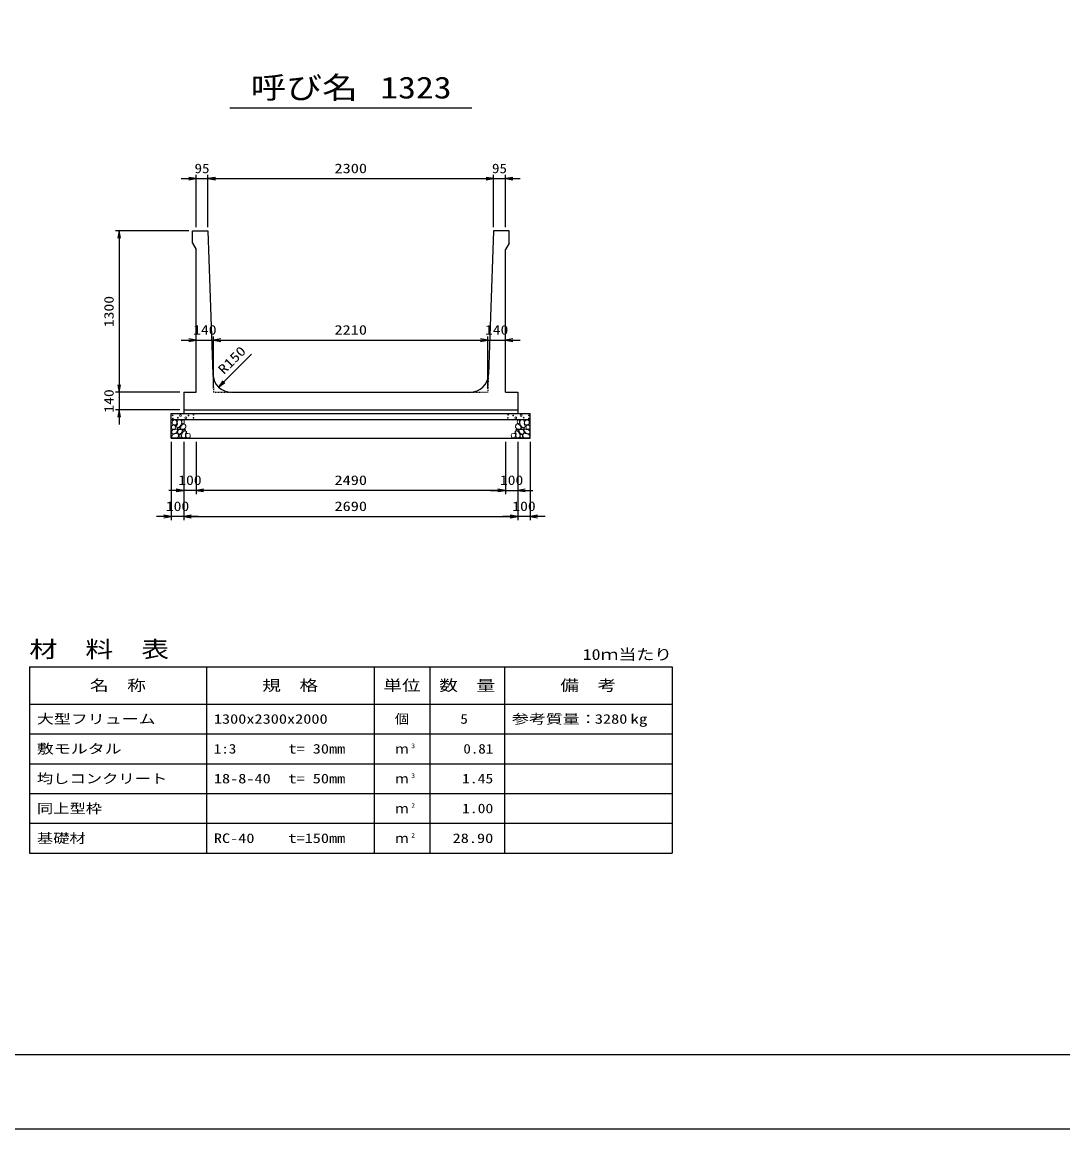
# Model space of a CAD drawing. Units: millimetres at full size. Extents: x 0 to 25230, y 0 to 17820.
# Drawn here: x 8469 to 16849, y 0 to 8910 of the extents above; entities that cross this region are included whole.
import ezdxf
from ezdxf.enums import TextEntityAlignment as Align

# ---------------------------------------------------------------- set-up
doc = ezdxf.new("R2010")
doc.units = ezdxf.units.MM
doc.linetypes.add('DASHED_SPACED', pattern=[12, 6, -6])
for name, color, linetype, lineweight in [('0_2', 7, 'Continuous', 25), ('D-DCR-HCHn', 4, 'Continuous', 9), ('D-MTR-FRAM', 7, 'Continuous', 25), ('D-MTR-LINE', 7, 'Continuous', 25), ('D-STR-DIM', 7, 'Continuous', 25), ('D-STR-STRn', 1, 'Continuous', 25), ('D-TTL', 2, 'Continuous', 25), ('D-TTL-TXT', 7, 'Continuous', 25)]:
    doc.layers.add(name, color=color, linetype=linetype, lineweight=lineweight)
doc.layers.add('D-MTR', color=7, linetype='Continuous')
doc.layers.add('D-MTR-TXT', color=7, linetype='Continuous')
doc.styles.add('ＭＳ ゴシック', font='')
doc.styles.get('ＭＳ ゴシック').set_extended_font_data('MS Gothic')

# ---------------------------------------------------------------- blocks, each defined once
blk = doc.blocks.new('open_arrow')
at = {"color": 0, "linetype": 'Continuous', "lineweight": -2}
blk.add_lwpolyline([(7.5, 1.25), (0, 0), (7.5, -1.25)], dxfattribs=at)

msp = doc.modelspace()

# ---------------------------------------------------------------- linework, layer by layer
at = {"layer": '0_2'}
for p, q in [((9770, 5530), (9770, 5110)), ((9870, 5530), (9870, 5110)), ((9870, 5530), (9870, 5110)), ((12360, 5530), (12360, 5110)), ((9990, 5140), (9650, 5140)), ((12360, 5140), (9870, 5140))]:
    msp.add_line(p, q, dxfattribs=at)
at = {"layer": 'D-DCR-HCHn'}
for points in [[(9708.399, 5703.696), (9692.796, 5707.163), (9678.928, 5700.228), (9677.194, 5684.626), (9680.661, 5672.491), (9697.997, 5667.29), (9710.132, 5667.29), (9715.333, 5675.958), (9715.333, 5695.028)], [(9722.267, 5705.429), (9717.067, 5689.827), (9718.8, 5672.491), (9706.665, 5653.421), (9722.267, 5644.753), (9739.603, 5653.421), (9750.005, 5667.29), (9753.472, 5689.827), (9750.005, 5701.962), (9739.603, 5707.163)], [(9755.206, 5701.962), (9755.206, 5681.159), (9763.874, 5675.958), (9772.542, 5681.159), (9774.275, 5693.294), (9772.542, 5703.696), (9760.407, 5707.163)], [(12474.794, 5701.962), (12474.794, 5681.159), (12466.126, 5675.958), (12457.458, 5681.159), (12455.725, 5693.294), (12457.458, 5703.696), (12469.593, 5707.163)], [(12507.733, 5705.429), (12512.933, 5689.827), (12511.2, 5672.491), (12523.335, 5653.421), (12507.733, 5644.753), (12490.397, 5653.421), (12479.995, 5667.29), (12476.528, 5689.827), (12479.995, 5701.962), (12490.397, 5707.163)], [(12521.601, 5703.696), (12537.204, 5707.163), (12551.072, 5700.228), (12552.806, 5684.626), (12549.339, 5672.491), (12532.003, 5667.29), (12519.868, 5667.29), (12514.667, 5675.958), (12514.667, 5695.028)], [(9675.46, 5660.356), (9670.26, 5644.753), (9677.194, 5634.352), (9694.53, 5632.618), (9706.366, 5637.699), (9701.464, 5649.954), (9704.932, 5656.889), (9697.997, 5663.823), (9687.596, 5667.29)], [(9708.366, 5602.757), (9721.208, 5622.019), (9719.603, 5626.834), (9701.946, 5631.65), (9685.894, 5630.045), (9674.658, 5620.414), (9673.052, 5609.177), (9674.658, 5597.941), (9687.499, 5594.731)], [(9725.735, 5644.753), (9717.067, 5637.819), (9720.534, 5632.618), (9732.669, 5632.618), (9737.87, 5634.352), (9741.337, 5641.286), (9736.136, 5646.487)], [(9753.311, 5602.757), (9761.337, 5622.019), (9754.916, 5630.045), (9735.654, 5630.045), (9727.628, 5626.834), (9719.603, 5615.598), (9719.603, 5605.967), (9727.628, 5593.125), (9737.259, 5591.52)], [(9751.739, 5663.823), (9743.071, 5643.02), (9750.005, 5634.352), (9770.808, 5634.352), (9779.476, 5637.819), (9788.144, 5649.954), (9788.144, 5660.356), (9779.476, 5674.224), (9769.074, 5675.958)], [(9780.599, 5564.232), (9785.415, 5578.679), (9783.81, 5594.731), (9795.046, 5612.388), (9780.599, 5620.414), (9764.548, 5612.388), (9754.916, 5599.546), (9751.706, 5578.679), (9754.916, 5567.443), (9764.548, 5562.627)], [(9777.389, 5620.414), (9785.415, 5626.834), (9782.204, 5631.65), (9770.968, 5631.65), (9766.153, 5630.045), (9762.942, 5623.624), (9767.758, 5618.808)], [(12449.401, 5564.232), (12444.585, 5578.679), (12446.19, 5594.731), (12434.954, 5612.388), (12449.401, 5620.414), (12465.452, 5612.388), (12475.084, 5599.546), (12478.294, 5578.679), (12475.084, 5567.443), (12465.452, 5562.627)], [(12478.261, 5663.823), (12486.929, 5643.02), (12479.995, 5634.352), (12459.192, 5634.352), (12450.524, 5637.819), (12441.856, 5649.954), (12441.856, 5660.356), (12450.524, 5674.224), (12460.926, 5675.958)], [(12452.611, 5620.414), (12444.585, 5626.834), (12447.796, 5631.65), (12459.032, 5631.65), (12463.847, 5630.045), (12467.058, 5623.624), (12462.242, 5618.808)], [(12476.689, 5602.757), (12468.663, 5622.019), (12475.084, 5630.045), (12494.346, 5630.045), (12502.372, 5626.834), (12510.397, 5615.598), (12510.397, 5605.967), (12502.372, 5593.125), (12492.741, 5591.52)], [(12504.265, 5644.753), (12512.933, 5637.819), (12509.466, 5632.618), (12497.331, 5632.618), (12492.13, 5634.352), (12488.663, 5641.286), (12493.864, 5646.487)], [(12521.634, 5602.757), (12508.792, 5622.019), (12510.397, 5626.834), (12528.054, 5631.65), (12544.106, 5630.045), (12555.342, 5620.414), (12556.948, 5609.177), (12555.342, 5597.941), (12542.501, 5594.731)], [(12554.54, 5660.356), (12559.74, 5644.753), (12552.806, 5634.352), (12535.47, 5632.618), (12523.634, 5637.699), (12528.536, 5649.954), (12525.068, 5656.889), (12532.003, 5663.823), (12542.404, 5667.29)], [(9714.787, 5562.627), (9726.023, 5567.443), (9729.234, 5583.494), (9722.813, 5594.731), (9711.577, 5597.941), (9697.13, 5596.336), (9681.078, 5589.915), (9673.052, 5580.284), (9673.052, 5569.048), (9677.868, 5562.627), (9697.13, 5564.232)], [(9750.101, 5567.443), (9750.101, 5586.705), (9742.075, 5591.52), (9734.049, 5586.705), (9732.444, 5575.469), (9734.049, 5565.837), (9745.285, 5562.627)], [(9793.441, 5565.837), (9807.887, 5562.627), (9820.729, 5569.048), (9822.334, 5583.494), (9819.124, 5594.731), (9803.072, 5599.546), (9791.836, 5599.546), (9787.02, 5591.52), (9787.02, 5573.863)], [(12436.559, 5565.837), (12422.113, 5562.627), (12409.271, 5569.048), (12407.666, 5583.494), (12410.876, 5594.731), (12426.928, 5599.546), (12438.164, 5599.546), (12442.98, 5591.52), (12442.98, 5573.863)], [(12479.899, 5567.443), (12479.899, 5586.705), (12487.925, 5591.52), (12495.951, 5586.705), (12497.556, 5575.469), (12495.951, 5565.837), (12484.715, 5562.627)], [(12515.213, 5562.627), (12503.977, 5567.443), (12500.766, 5583.494), (12507.187, 5594.731), (12518.423, 5597.941), (12532.87, 5596.336), (12548.922, 5589.915), (12556.948, 5580.284), (12556.948, 5569.048), (12552.132, 5562.627), (12532.87, 5564.232)]]:
    msp.add_lwpolyline(points, close=True, dxfattribs=at)
for centre, radius in [((9680.727, 5743.955), 3), ((9681.869, 5718.91), 3), ((9722.292, 5725.752), 3), ((9743.336, 5743.955), 7.5), ((9786.664, 5724.961), 7.5), ((9807.708, 5743.164), 3), ((9848.131, 5750.006), 3), ((9849.273, 5724.961), 3), ((12380.727, 5724.961), 3), ((12381.869, 5750.006), 3), ((12422.292, 5743.164), 3), ((12443.336, 5724.961), 7.5), ((12486.664, 5743.955), 7.5), ((12507.708, 5725.752), 3), ((12548.131, 5718.91), 3), ((12549.273, 5743.955), 3)]:
    msp.add_circle(centre, radius, dxfattribs=at)
at = {"layer": 'D-MTR-FRAM'}
for p, q in [((8527.5, 3720), (13702.5, 3720)), ((8527.5, 3720), (8527.5, 2220)), ((13702.5, 3720), (13702.5, 2220)), ((8527.5, 2220), (13702.5, 2220))]:
    msp.add_line(p, q, dxfattribs=at)
at = {"layer": 'D-MTR-LINE'}
for p, q in [((9952.5, 3720), (9952.5, 2220)), ((11302.5, 3720), (11302.5, 2220)), ((11752.5, 3720), (11752.5, 2220)), ((12352.5, 3720), (12352.5, 2220)), ((8527.5, 3420), (13702.5, 3420)), ((8527.5, 3180), (13702.5, 3180)), ((8527.5, 2940), (13702.5, 2940)), ((8527.5, 2700), (13702.5, 2700)), ((8527.5, 2460), (13702.5, 2460))]:
    msp.add_line(p, q, dxfattribs=at)
at = {"layer": 'D-STR-DIM'}
for p, q in [((9870, 7260), (9870, 7680)), ((9965, 7260), (9965, 7680)), ((9965, 7260), (9965, 7680)), ((12265, 7260), (12265, 7680)), ((12265, 7260), (12265, 7680)), ((12360, 7260), (12360, 7680)), ((9750, 7650), (10085, 7650)), ((9965, 7650), (12265, 7650)), ((12145, 7650), (12480, 7650)), ((9810, 7230), (9220, 7230)), ((9250, 7230), (9250, 5930)), ((9750, 6350), (10130, 6350)), ((10010, 5960), (10010, 6380)), ((10010, 5960), (10010, 6380)), ((10010, 6350), (12220, 6350)), ((12100, 6350), (12480, 6350)), ((12220, 5960), (12220, 6380)), ((12220, 5960), (12220, 6380)), ((10050.682, 5972.115), (10315.847, 6237.28)), ((9250, 6050), (9250, 5670)), ((9740, 5930), (9220, 5930)), ((9740, 5930), (9220, 5930)), ((9740, 5790), (9220, 5790)), ((9670, 5530), (9670, 4900)), ((9770, 5530), (9770, 4900)), ((9770, 5530), (9770, 4900)), ((12360, 5530), (12360, 5110)), ((12460, 5530), (12460, 4900)), ((12460, 5530), (12460, 4900)), ((12460, 5530), (12460, 5110)), ((12560, 5530), (12560, 4900)), ((12240, 5140), (12580, 5140)), ((9890, 4930), (9550, 4930)), ((9770, 4930), (12460, 4930)), ((12680, 4930), (12340, 4930))]:
    msp.add_line(p, q, dxfattribs=at)
at = {"layer": 'D-STR-STRn'}
for p, q in [((9840, 7230), (9965, 7230)), ((9840, 7130), (9840, 7230)), ((9965, 7230), (10004.987, 6074.811)), ((12265, 7230), (12225.013, 6074.811)), ((12390, 7230), (12265, 7230)), ((12390, 7130), (12390, 7230)), ((9840, 7130), (9870, 7080)), ((12390, 7130), (12360, 7080)), ((9870, 5930), (9870, 7080)), ((12360, 5930), (12360, 7080)), ((9770, 5930), (9770, 5790)), ((9770, 5930), (9870, 5930)), ((10154.898, 5930), (12075.102, 5930)), ((12360, 5930), (12460, 5930)), ((12460, 5930), (12460, 5790)), ((9670, 5560), (9670, 5760)), ((9670, 5760), (12560, 5760)), ((9670, 5710), (12560, 5710)), ((9770, 5790), (12460, 5790)), ((9770, 5790), (9770, 5760)), ((12460, 5790), (12460, 5760)), ((12560, 5560), (12560, 5760)), ((9670, 5560), (12560, 5560))]:
    msp.add_line(p, q, dxfattribs=at)
at = {"layer": 'D-STR-STRn', "color": 2, "linetype": 'DASHED_SPACED'}
for p, q in [((10004.987, 6074.811), (10010, 5930)), ((12220, 5930), (12225.013, 6074.811)), ((10010, 5930), (10154.898, 5930)), ((12075.102, 5930), (12220, 5930))]:
    msp.add_line(p, q, dxfattribs=at)
at = {"layer": 'D-STR-STRn'}
for centre, start, end in [((10154.898, 6080), 181.98252, 270), ((12075.102, 6080), 270, 358.01748)]:
    msp.add_arc(centre, 150, start, end, dxfattribs=at)
at = {"layer": 'D-TTL'}
for points in [[(0, 0), (25230, 0), (25230, 17820), (0, 17820)], [(600, 600), (24630, 600), (24630, 17220), (600, 17220)]]:
    msp.add_lwpolyline(points, close=True, dxfattribs=at)
at = {"layer": 'D-TTL-TXT'}
msp.add_line((10140, 8220), (12090, 8220), dxfattribs=at)

# ---------------------------------------------------------------- block references
at = {"layer": '0_2', "xscale": 8, "yscale": 8, "rotation": 180}
for p in [(9770, 5140), (12360, 5140)]:
    msp.add_blockref('open_arrow', p, dxfattribs=at)
at = {"layer": '0_2', "xscale": 8, "yscale": 8}
msp.add_blockref('open_arrow', (9870, 5140), dxfattribs=at)
msp.add_blockref('open_arrow', (9870, 5140), dxfattribs=at)
at = {"layer": 'D-STR-DIM', "xscale": 8, "yscale": 8}
for p, rotation in [((9870, 7650), 180), ((12265, 7650), 180), ((12265, 7650), 180), ((9250, 7230), 270), ((9870, 6350), 180), ((12220, 6350), 180), ((12220, 6350), 180), ((9250, 5930), 90), ((9250, 5930), 90), ((10050.682, 5972.115), 45), ((9250, 5790), 270), ((12360, 5140), 180), ((9670, 4930), 180), ((12460, 4930), 180), ((12460, 4930), 180)]:
    msp.add_blockref('open_arrow', p, dxfattribs=dict(at, rotation=rotation))
for p in [(9965, 7650), (9965, 7650), (12360, 7650), (10010, 6350), (10010, 6350), (12360, 6350), (12460, 5140), (9770, 4930), (9770, 4930), (12560, 4930)]:
    msp.add_blockref('open_arrow', p, dxfattribs=at)

# ---------------------------------------------------------------- texts
at = {"layer": '0_2', "style": 'ＭＳ ゴシック'}
for s, width, p in [('100', 1.2, (9820, 5222.5)), ('2490', 1.25, (11115, 5222.5))]:
    msp.add_text(s, height=76.98, dxfattribs=dict(at, width=width)).set_placement(p, align=Align.MIDDLE_CENTER)
at = {"layer": 'D-MTR', "style": 'ＭＳ ゴシック', "width": 1.25}
msp.add_text('材\u3000料\u3000表', height=132, dxfattribs=at).set_placement((8527.5, 3756), align=Align.BOTTOM_LEFT)
at = {"layer": 'D-MTR', "style": 'ＭＳ ゴシック', "width": 1.2}
msp.add_text('10ｍ当たり', height=87.98, dxfattribs=at).set_placement((13702.5, 3749), align=Align.BOTTOM_RIGHT)
at = {"layer": 'D-MTR-TXT', "style": 'ＭＳ ゴシック'}
for s, height, width, p in [('名\u3000称', 87.98, 1.25, (9240, 3570)), ('規\u3000格', 87.98, 1.25, (10627.5, 3570)), ('単位', 87.98, 1.25, (11527.5, 3570)), ('数\u3000量', 87.98, 1.25, (12052.5, 3570)), ('備\u3000考', 87.98, 1.25, (13027.5, 3570)), ('個', 76.98, 1.1, (11527.5, 3300))]:
    msp.add_text(s, height=height, dxfattribs=dict(at, width=width)).set_placement(p, align=Align.MIDDLE_CENTER)
for s, width, p in [('大型フリューム', 1.3, (8587.5, 3300)), ('1300x2300x2000', 1.25, (10012.5, 3300)), ('参考質量：    kg', 1.3, (12412.5, 3300)), ('敷モルタル', 1.3, (8587.5, 3060)), ('1:3', 1.15, (10012.5, 3060)), ('t= 30mm', 1.25, (10612.5, 3060)), ('均しコンクリート', 1.25, (8587.5, 2820)), ('18-8-40', 1.25, (10012.5, 2820)), ('t= 50mm', 1.25, (10612.5, 2820)), ('同上型枠', 1.25, (8587.5, 2580)), ('基礎材', 1.25, (8587.5, 2340)), ('RC-40', 1.25, (10012.5, 2340)), ('t=150mm', 1.25, (10612.5, 2340))]:
    msp.add_text(s, height=76.98, dxfattribs=dict(at, width=width)).set_placement(p, align=Align.MIDDLE_LEFT)
for s, width, p in [('5', 1.15, (12057.83, 3300)), ('3280', 1.25, (13342.5, 3300)), ('0.81', 1.15, (12262.5, 3060)), ('1.45', 1.2, (12262.5, 2820)), ('1.00', 1.2, (12262.5, 2580)), ('28.90', 1.25, (12262.5, 2340))]:
    msp.add_text(s, height=76.98, dxfattribs=dict(at, width=width)).set_placement(p, align=Align.MIDDLE_RIGHT)
for p in [(11527.5, 3060), (11527.5, 2820), (11527.5, 2580), (11527.5, 2340)]:
    msp.add_text('ｍ', height=76.98, dxfattribs=at).set_placement(p, align=Align.MIDDLE_CENTER)
at = {"layer": 'D-MTR-TXT', "style": 'ＭＳ ゴシック', "width": 1.15}
for s, p in [('3', (11602.5, 3053)), ('3', (11602.5, 2813)), ('2', (11602.5, 2573)), ('2', (11602.5, 2333))]:
    msp.add_text(s, height=38.49, dxfattribs=at).set_placement(p, align=Align.BOTTOM_LEFT)
at = {"layer": 'D-STR-DIM', "style": 'ＭＳ ゴシック'}
for s, width, p in [('95', 1.15, (9917.5, 7732.5)), ('2300', 1.25, (11115, 7732.5)), ('95', 1.15, (12312.5, 7732.5)), ('140', 1.2, (9940, 6432.5)), ('2210', 1.25, (11115, 6432.5)), ('140', 1.2, (12290, 6432.5)), ('100', 1.2, (12410, 5222.5)), ('100', 1.2, (9720, 5012.5)), ('2690', 1.25, (11115, 5012.5)), ('100', 1.2, (12510, 5012.5))]:
    msp.add_text(s, height=76.98, dxfattribs=dict(at, width=width)).set_placement(p, align=Align.MIDDLE_CENTER)
at = {"layer": 'D-STR-DIM', "style": 'ＭＳ ゴシック', "width": 1.2}
for s, p in [('1300', (9167.5, 6580)), ('140', (9167.5, 5860))]:
    msp.add_text(s, height=76.98, rotation=90, dxfattribs=at).set_placement(p, align=Align.MIDDLE_CENTER)
at = {"layer": 'D-STR-DIM', "style": 'ＭＳ ゴシック', "width": 1.25}
msp.add_text('R150', height=76.98, rotation=45, dxfattribs=at).set_placement((10109.092, 6053.152), align=Align.BOTTOM_LEFT)
at = {"layer": 'D-TTL-TXT', "style": 'ＭＳ ゴシック', "width": 1.2}
for s, p in [('呼び名', (10740, 8242.5)), ('1323', (11640, 8242.5))]:
    msp.add_text(s, height=176, dxfattribs=at).set_placement(p, align=Align.BOTTOM_CENTER)

doc.saveas('drawing.dxf')
